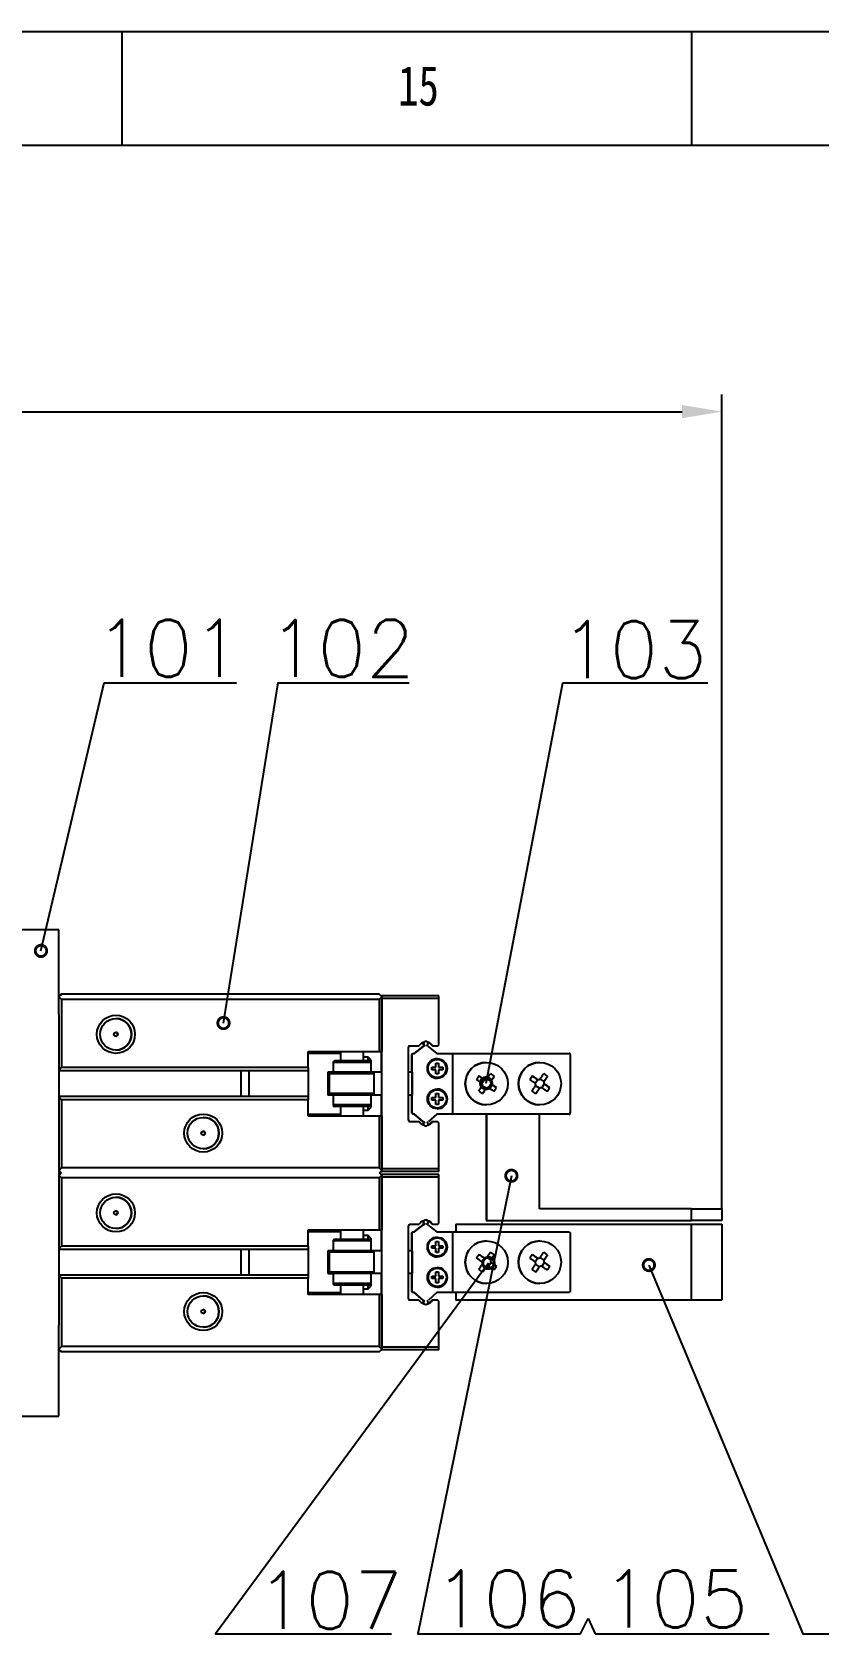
# Model space of a CAD drawing. Header units: millimetres. Extents: x 56 to 1245, y 45 to 886.
# Drawn here: x 750.5 to 819.5, y 745.3 to 885.8 of the extents above; entities that cross this region are included whole.
import ezdxf
from ezdxf.enums import TextEntityAlignment as Align

# ---------------------------------------------------------------- set-up
doc = ezdxf.new("R2010")
doc.units = ezdxf.units.MM
doc.layers.get('0').update_dxf_attribs({"color": 3})
doc.styles.add('SLDTEXTSTYLE1', font='hyswlongfangsong.ttf')
doc.styles.get("Standard").update_dxf_attribs({"font": 'txt', "bigfont": 'gbcbig.shx'})

# ---------------------------------------------------------------- blocks, each defined once
blk = doc.blocks.new('_DotSmall')
at = {"color": 0, "linetype": 'ByBlock', "const_width": 0.5}
blk.add_lwpolyline([(-0.0625, 0, 1), (0.0625, 0, 1)], format="xyb", close=True, dxfattribs=at)

msp = doc.modelspace()

# ---------------------------------------------------------------- linework, layer by layer
at = {"layer": 'Defpoints', "lineweight": -3}
for p, q in [((1245.36, 885.84), (56.36, 885.84)), ((758.36, 885.84), (758.36, 875.89)), ((808.36, 885.84), (808.36, 875.89)), ((1235.36, 875.89), (81.36, 875.89)), ((811.02, 782.55), (811.02, 854.02)), ((635.7, 852.52), (807.52, 852.52)), ((798.61, 745.26), (799.28, 746.6)), ((799.28, 746.6), (799.88, 745.26)), ((799.88, 745.26), (815.17, 745.26))]:
    msp.add_line(p, q, dxfattribs=at)
at = {"layer": 'Defpoints', "linetype": 'Continuous', "lineweight": -3}
for p, q in [((752.81, 807.05), (749.47, 807.05)), ((752.81, 807.04), (752.81, 807.05)), ((752.81, 806.94), (752.81, 807.04)), ((752.81, 806.76), (752.81, 806.94)), ((752.82, 806.48), (752.81, 806.76)), ((752.82, 806.11), (752.82, 806.48)), ((752.82, 805.65), (752.82, 806.11)), ((752.82, 805.11), (752.82, 805.65)), ((752.82, 804.48), (752.82, 805.11)), ((752.83, 803.76), (752.82, 804.48)), ((752.83, 802.97), (752.83, 803.76)), ((752.83, 802.11), (752.83, 802.97)), ((752.83, 801.17), (752.83, 802.11)), ((753.06, 801.41), (752.83, 801.19)), ((752.83, 801.2), (753.05, 801.41)), ((753.04, 801.41), (752.83, 801.21)), ((752.83, 801.22), (753.03, 801.41)), ((753.04, 801.41), (753.03, 801.41)), ((753.05, 801.41), (753.04, 801.41)), ((753.06, 801.41), (753.05, 801.41)), ((780.92, 801.41), (753.06, 801.41)), ((781.16, 801.18), (780.92, 801.41)), ((752.83, 801.17), (753.06, 800.94)), ((752.83, 800.16), (752.83, 801.17)), ((752.84, 799.09), (752.83, 800.16)), ((752.84, 801.21), (752.85, 801.21)), ((752.85, 801.21), (752.85, 801.21)), ((753.06, 800.94), (753.06, 794.96)), ((780.92, 800.94), (753.06, 800.94)), ((780.92, 800.94), (781.16, 801.18)), ((780.92, 800.94), (780.92, 796.38)), ((781.12, 801.25), (781.12, 801.22)), ((781.16, 801.25), (781.12, 801.25)), ((781.16, 801.01), (781.16, 801.25)), ((786.16, 801.25), (781.16, 801.25)), ((781.16, 801.18), (781.16, 796.38)), ((781.16, 786.08), (781.16, 801.01)), ((786.16, 801.01), (781.16, 801.01)), ((786.16, 801.01), (786.16, 801.25)), ((786.16, 796.98), (786.16, 801.01)), ((752.84, 797.97), (752.84, 799.09)), ((752.84, 796.79), (752.84, 797.97)), ((785.2, 797.19), (785.19, 797.19)), ((752.84, 795.56), (752.84, 796.79)), ((774.69, 796.38), (780.92, 796.38)), ((774.69, 794.96), (774.69, 796.38)), ((777.55, 796.21), (774.69, 796.21)), ((777.53, 796.38), (777.53, 796.21)), ((777.55, 796.38), (777.55, 795.55)), ((779.55, 795.55), (779.55, 796.38)), ((779.97, 795.88), (779.55, 795.88)), ((780.21, 795.65), (779.97, 795.88)), ((780.92, 796.38), (781.16, 796.38)), ((781.12, 796.38), (781.12, 794.55)), ((783.5, 790.35), (783.5, 796.75)), ((783.63, 796.88), (784.45, 796.88)), ((783.79, 796.12), (783.88, 796.21)), ((783.79, 794.55), (783.79, 796.12)), ((783.79, 796.12), (783.8, 796.12)), ((783.8, 796.12), (783.9, 796.21)), ((783.8, 794.55), (783.8, 796.12)), ((783.81, 796.12), (783.91, 796.21)), ((783.83, 796.12), (783.81, 796.12)), ((783.81, 794.55), (783.81, 796.12)), ((783.83, 796.12), (783.92, 796.21)), ((783.83, 790.98), (783.83, 796.12)), ((783.88, 796.21), (783.9, 796.21)), ((783.9, 796.21), (783.91, 796.21)), ((783.92, 796.21), (783.91, 796.21)), ((783.92, 796.21), (784.04, 796.21)), ((784, 796.21), (784.79, 796.81)), ((784.02, 796.21), (784.8, 796.81)), ((784.02, 796.21), (784.81, 796.81)), ((784.04, 796.21), (784.83, 796.81)), ((784.79, 796.81), (784.8, 796.81)), ((784.83, 796.81), (784.81, 796.81)), ((784.93, 796.88), (784.95, 796.88)), ((784.97, 796.88), (784.95, 796.88)), ((785.23, 796.81), (786, 796.21)), ((785.61, 796.88), (785.56, 796.88)), ((785.61, 796.88), (786.07, 796.88)), ((786, 796.21), (787.36, 796.21)), ((786.03, 795.75), (786.03, 795.75)), ((786.07, 796.88), (786.16, 796.98)), ((787.36, 796.21), (787.36, 790.88)), ((787.36, 796.21), (797.6, 796.21)), ((797.69, 796.21), (797.6, 796.21)), ((797.6, 796.21), (797.69, 796.12)), ((797.69, 796.13), (797.69, 796.21)), ((797.69, 796.12), (797.69, 790.98)), ((752.84, 794.28), (752.84, 795.56)), ((753.06, 794.96), (752.84, 794.74)), ((774.69, 794.68), (752.84, 794.68)), ((752.84, 792.97), (752.84, 794.28)), ((774.69, 794.96), (753.06, 794.96)), ((768.83, 792.41), (768.83, 794.68)), ((769.48, 794.68), (769.48, 792.41)), ((774.69, 794.96), (774.69, 794.68)), ((774.69, 794.68), (774.69, 792.41)), ((776.42, 794.55), (776.42, 792.55)), ((776.7, 794.55), (776.42, 794.55)), ((776.89, 794.55), (776.48, 794.55)), ((776.55, 794.41), (776.55, 792.68)), ((780.48, 794.41), (776.55, 794.41)), ((780.33, 794.55), (776.69, 794.55)), ((776.86, 794.55), (776.86, 794.55)), ((776.89, 795.41), (776.89, 794.55)), ((778.56, 795.41), (776.89, 795.41)), ((778.56, 795.55), (777.02, 795.55)), ((780.09, 795.55), (778.56, 795.55)), ((780.22, 795.41), (778.56, 795.41)), ((780.21, 795.65), (780.21, 795.6)), ((780.21, 795.6), (780.21, 795.46)), ((780.22, 794.55), (780.22, 795.41)), ((781.15, 794.55), (780.33, 794.55)), ((780.48, 794.41), (780.48, 792.68)), ((781.15, 794.55), (781.15, 792.55)), ((781.15, 794.55), (781.15, 794.55)), ((783.82, 794.55), (783.5, 794.55)), ((783.82, 792.55), (783.82, 794.55)), ((783.82, 794.55), (783.82, 794.55)), ((783.82, 794.55), (783.82, 792.55)), ((785.55, 794.99), (785.92, 794.99)), ((785.55, 794.77), (785.55, 794.99)), ((785.92, 794.77), (785.55, 794.77)), ((785.92, 795.36), (786.14, 795.36)), ((785.92, 794.99), (785.92, 795.36)), ((785.92, 794.4), (785.92, 794.77)), ((786.14, 794.4), (785.92, 794.4)), ((786.13, 795.36), (786.13, 794.99)), ((786.13, 794.99), (786.14, 794.99)), ((786.13, 794.77), (786.13, 794.4)), ((786.13, 794.77), (786.14, 794.77)), ((786.14, 795.36), (786.14, 794.99)), ((786.14, 794.99), (786.51, 794.99)), ((786.14, 794.77), (786.14, 794.4)), ((786.51, 794.77), (786.14, 794.77)), ((786.51, 794.99), (786.51, 794.77)), ((786.51, 794.99), (786.51, 794.77)), ((790.36, 795.41), (790.36, 795.41)), ((790.6, 794.26), (790.64, 794.32)), ((790.64, 794.32), (790.68, 794.37)), ((790.68, 794.37), (790.71, 794.42)), ((795.03, 795.41), (795.03, 795.41)), ((795.27, 794.26), (795.31, 794.32)), ((795.31, 794.32), (795.34, 794.37)), ((795.34, 794.37), (795.38, 794.42)), ((752.84, 791.63), (752.84, 792.97)), ((786.03, 794.01), (786.03, 794.01)), ((786.03, 793.01), (786.03, 793.01)), ((789.54, 793.86), (789.49, 793.9)), ((789.59, 793.83), (789.54, 793.86)), ((789.65, 793.79), (789.59, 793.83)), ((789.7, 793.75), (789.65, 793.79)), ((789.68, 792.9), (789.71, 792.95)), ((789.75, 793.72), (789.7, 793.75)), ((790.14, 793.94), (789.71, 794.23)), ((789.71, 794.23), (789.76, 794.19)), ((789.71, 792.95), (789.75, 793)), ((789.81, 793.68), (789.75, 793.72)), ((789.75, 793), (789.79, 793.06)), ((789.76, 794.19), (789.82, 794.16)), ((789.79, 793.06), (789.82, 793.11)), ((789.86, 793.64), (789.81, 793.68)), ((789.82, 794.16), (789.87, 794.12)), ((789.82, 793.11), (789.86, 793.17)), ((789.92, 793.61), (789.86, 793.64)), ((789.86, 793.17), (789.9, 793.22)), ((789.87, 794.12), (789.92, 794.09)), ((789.9, 793.22), (789.93, 793.27)), ((789.92, 794.09), (789.98, 794.05)), ((789.93, 793.27), (789.97, 793.33)), ((789.95, 793.58), (790.18, 793.92)), ((789.98, 794.05), (790.03, 794.01)), ((790.33, 793.14), (789.99, 793.37)), ((790.3, 793.1), (790.01, 792.67)), ((790.03, 794.01), (790.09, 793.98)), ((790.09, 793.98), (790.14, 793.94)), ((790.15, 792.89), (790.12, 792.83)), ((790.14, 793.94), (790.14, 793.94)), ((790.19, 792.94), (790.15, 792.89)), ((790.23, 793), (790.19, 792.94)), ((790.27, 793.05), (790.23, 793)), ((790.25, 793.9), (790.25, 793.9)), ((790.3, 793.1), (790.27, 793.05)), ((790.3, 793.1), (790.3, 793.1)), ((790.39, 793.96), (790.73, 793.73)), ((790.42, 793.99), (790.46, 794.05)), ((790.46, 794.05), (790.49, 794.1)), ((790.47, 793.19), (790.47, 793.19)), ((790.49, 794.1), (790.53, 794.15)), ((790.53, 794.15), (790.57, 794.21)), ((790.77, 793.52), (790.54, 793.18)), ((790.57, 794.21), (790.6, 794.26)), ((790.63, 793.12), (790.58, 793.16)), ((790.69, 793.08), (790.63, 793.12)), ((790.74, 793.05), (790.69, 793.08)), ((790.8, 793.01), (790.74, 793.05)), ((790.75, 793.77), (791.04, 794.2)), ((790.79, 793.82), (790.75, 793.77)), ((790.75, 793.77), (790.75, 793.77)), ((790.83, 793.88), (790.79, 793.82)), ((790.8, 793.49), (790.8, 793.49)), ((790.8, 793.49), (791.24, 793.2)), ((790.8, 793.49), (790.86, 793.45)), ((790.85, 792.97), (790.8, 793.01)), ((790.86, 793.93), (790.83, 793.88)), ((790.9, 792.94), (790.85, 792.97)), ((790.9, 793.98), (790.86, 793.93)), ((790.86, 793.45), (790.91, 793.42)), ((790.94, 794.04), (790.9, 793.98)), ((790.96, 792.9), (790.9, 792.94)), ((790.91, 793.42), (790.97, 793.38)), ((790.97, 794.09), (790.94, 794.04)), ((791.01, 792.87), (790.96, 792.9)), ((791.01, 794.15), (790.97, 794.09)), ((790.97, 793.38), (791.02, 793.34)), ((791.04, 794.2), (791.01, 794.15)), ((791.02, 793.34), (791.08, 793.31)), ((791.08, 793.31), (791.13, 793.27)), ((791.13, 793.27), (791.18, 793.23)), ((791.18, 793.23), (791.24, 793.2)), ((794.21, 793.86), (794.15, 793.9)), ((794.26, 793.83), (794.21, 793.86)), ((794.31, 793.79), (794.26, 793.83)), ((794.37, 793.75), (794.31, 793.79)), ((794.34, 792.9), (794.38, 792.95)), ((794.42, 793.72), (794.37, 793.75)), ((794.81, 793.94), (794.38, 794.23)), ((794.38, 794.23), (794.43, 794.19)), ((794.38, 792.95), (794.42, 793)), ((794.48, 793.68), (794.42, 793.72)), ((794.42, 793), (794.45, 793.06)), ((794.43, 794.19), (794.48, 794.16)), ((794.45, 793.06), (794.49, 793.11)), ((794.48, 794.16), (794.54, 794.12)), ((794.53, 793.64), (794.48, 793.68)), ((794.49, 793.11), (794.53, 793.17)), ((794.58, 793.61), (794.53, 793.64)), ((794.53, 793.17), (794.56, 793.22)), ((794.54, 794.12), (794.59, 794.09)), ((794.56, 793.22), (794.6, 793.27)), ((794.59, 794.09), (794.65, 794.05)), ((794.6, 793.27), (794.64, 793.33)), ((794.62, 793.58), (794.85, 793.92)), ((794.65, 794.05), (794.7, 794.01)), ((795, 793.14), (794.66, 793.37)), ((794.97, 793.1), (794.68, 792.67)), ((794.7, 794.01), (794.75, 793.98)), ((794.75, 793.98), (794.81, 793.94)), ((794.82, 792.89), (794.78, 792.83)), ((794.81, 793.94), (794.81, 793.94)), ((794.86, 792.94), (794.82, 792.89)), ((794.89, 793), (794.86, 792.94)), ((794.93, 793.05), (794.89, 793)), ((794.92, 793.9), (794.92, 793.9)), ((794.97, 793.1), (794.93, 793.05)), ((794.97, 793.1), (794.97, 793.1)), ((795.05, 793.96), (795.39, 793.73)), ((795.09, 793.99), (795.12, 794.05)), ((795.12, 794.05), (795.16, 794.1)), ((795.13, 793.19), (795.13, 793.19)), ((795.16, 794.1), (795.2, 794.15)), ((795.2, 794.15), (795.23, 794.21)), ((795.43, 793.52), (795.2, 793.18)), ((795.23, 794.21), (795.27, 794.26)), ((795.3, 793.12), (795.25, 793.16)), ((795.36, 793.08), (795.3, 793.12)), ((795.41, 793.05), (795.36, 793.08)), ((795.46, 793.01), (795.41, 793.05)), ((795.42, 793.77), (795.71, 794.2)), ((795.45, 793.82), (795.42, 793.77)), ((795.42, 793.77), (795.42, 793.77)), ((795.49, 793.88), (795.45, 793.82)), ((795.52, 792.97), (795.46, 793.01)), ((795.47, 793.49), (795.47, 793.49)), ((795.47, 793.49), (795.9, 793.2)), ((795.47, 793.49), (795.53, 793.45)), ((795.53, 793.93), (795.49, 793.88)), ((795.57, 792.94), (795.52, 792.97)), ((795.57, 793.98), (795.53, 793.93)), ((795.53, 793.45), (795.58, 793.42)), ((795.6, 794.04), (795.57, 793.98)), ((795.62, 792.9), (795.57, 792.94)), ((795.58, 793.42), (795.63, 793.38)), ((795.64, 794.09), (795.6, 794.04)), ((795.68, 792.87), (795.62, 792.9)), ((795.63, 793.38), (795.69, 793.34)), ((795.67, 794.15), (795.64, 794.09)), ((795.71, 794.2), (795.67, 794.15)), ((795.69, 793.34), (795.74, 793.31)), ((795.74, 793.31), (795.8, 793.27)), ((795.8, 793.27), (795.85, 793.23)), ((795.85, 793.23), (795.9, 793.2)), ((774.69, 792.41), (752.84, 792.41)), ((752.84, 792.35), (753.06, 792.13)), ((752.84, 790.27), (752.84, 791.63)), ((753.06, 792.13), (753.06, 786.15)), ((774.69, 792.13), (753.06, 792.13)), ((774.69, 792.41), (774.69, 792.13)), ((774.69, 790.71), (774.69, 792.13)), ((776.7, 792.55), (776.42, 792.55)), ((776.89, 792.54), (776.48, 792.54)), ((780.48, 792.68), (776.55, 792.68)), ((780.33, 792.55), (776.69, 792.55)), ((776.86, 792.55), (776.86, 792.54)), ((776.89, 792.55), (776.89, 791.68)), ((778.56, 791.68), (776.89, 791.68)), ((778.56, 791.55), (777.02, 791.55)), ((777.55, 791.55), (777.55, 790.71)), ((780.22, 791.68), (778.56, 791.68)), ((780.09, 791.55), (778.56, 791.55)), ((779.55, 790.71), (779.55, 791.55)), ((780.21, 791.63), (780.21, 791.5)), ((780.21, 791.5), (780.21, 791.45)), ((780.22, 791.68), (780.22, 792.55)), ((781.15, 792.55), (780.33, 792.55)), ((781.12, 792.55), (781.12, 790.71)), ((781.15, 792.55), (781.15, 792.55)), ((783.82, 792.55), (783.5, 792.55)), ((783.79, 790.98), (783.79, 792.55)), ((783.8, 790.98), (783.8, 792.55)), ((783.81, 790.98), (783.81, 792.55)), ((783.82, 792.55), (783.82, 792.55)), ((785.55, 792.32), (785.92, 792.32)), ((785.55, 792.11), (785.55, 792.32)), ((785.92, 792.11), (785.55, 792.11)), ((785.92, 792.69), (786.14, 792.69)), ((785.92, 792.32), (785.92, 792.69)), ((785.92, 791.73), (785.92, 792.11)), ((786.14, 791.73), (785.92, 791.73)), ((786.13, 792.69), (786.13, 792.32)), ((786.13, 792.32), (786.14, 792.32)), ((786.13, 792.11), (786.13, 791.73)), ((786.13, 792.11), (786.14, 792.11)), ((786.14, 792.69), (786.14, 792.32)), ((786.14, 792.32), (786.51, 792.32)), ((786.14, 792.11), (786.14, 791.73)), ((786.51, 792.11), (786.14, 792.11)), ((786.51, 792.32), (786.51, 792.11)), ((786.51, 792.32), (786.51, 792.11)), ((790.05, 792.73), (790.01, 792.67)), ((790.08, 792.78), (790.05, 792.73)), ((790.12, 792.83), (790.08, 792.78)), ((790.36, 791.68), (790.36, 791.68)), ((794.71, 792.73), (794.68, 792.67)), ((794.75, 792.78), (794.71, 792.73)), ((794.78, 792.83), (794.75, 792.78)), ((795.03, 791.68), (795.03, 791.68)), ((752.84, 788.88), (752.84, 790.27)), ((774.69, 790.88), (777.55, 790.88)), ((780.92, 790.71), (774.69, 790.71)), ((777.53, 790.88), (777.53, 790.71)), ((779.55, 791.21), (779.97, 791.21)), ((779.97, 791.21), (780.21, 791.45)), ((780.92, 790.71), (780.92, 786.15)), ((781.16, 790.71), (780.92, 790.71)), ((781.16, 790.71), (781.16, 785.92)), ((784.45, 790.21), (783.63, 790.21)), ((783.79, 790.98), (783.8, 790.98)), ((783.88, 790.88), (783.79, 790.98)), ((783.9, 790.88), (783.8, 790.98)), ((783.83, 790.98), (783.81, 790.98)), ((783.91, 790.88), (783.81, 790.98)), ((783.92, 790.88), (783.83, 790.98)), ((783.88, 790.88), (783.9, 790.88)), ((783.91, 790.88), (783.9, 790.88)), ((783.92, 790.88), (783.91, 790.88)), ((784.04, 790.88), (783.92, 790.88)), ((784.77, 790.23), (784, 790.88)), ((784.79, 790.23), (784.02, 790.88)), ((784.8, 790.23), (784.02, 790.88)), ((784.81, 790.23), (784.04, 790.88)), ((784.77, 790.23), (784.79, 790.23)), ((784.81, 790.23), (784.8, 790.23)), ((784.88, 790.17), (784.9, 790.17)), ((784.92, 790.17), (784.91, 790.17)), ((786, 790.88), (785.25, 790.23)), ((785.61, 790.21), (785.56, 790.21)), ((786.07, 790.21), (785.61, 790.21)), ((787.36, 790.88), (786, 790.88)), ((786.03, 791.41), (786.03, 791.41)), ((786.16, 790.12), (786.07, 790.21)), ((786.16, 786.08), (786.16, 790.12)), ((797.6, 790.88), (787.36, 790.88)), ((790.33, 790.88), (790.33, 781.55)), ((790.34, 790.88), (790.34, 781.55)), ((790.35, 790.88), (790.35, 781.55)), ((790.35, 790.88), (790.35, 781.55)), ((795.02, 782.55), (795.02, 790.88)), ((797.69, 790.98), (797.6, 790.88)), ((797.6, 790.88), (797.69, 790.88)), ((797.69, 790.88), (797.69, 790.97)), ((752.84, 787.48), (752.84, 788.88)), ((785.2, 789.9), (785.2, 789.9)), ((752.84, 786.07), (752.84, 787.48)), ((753.06, 786.15), (752.84, 785.94)), ((752.84, 784.66), (752.84, 786.07)), ((752.84, 785.9), (753.03, 785.71)), ((753.02, 785.71), (752.84, 785.89)), ((752.85, 785.88), (752.84, 785.88)), ((752.84, 785.87), (753, 785.71)), ((752.99, 785.71), (752.84, 785.87)), ((752.85, 785.88), (752.85, 785.88)), ((780.92, 786.15), (753.06, 786.15)), ((781.16, 785.92), (780.92, 786.15)), ((780.96, 785.71), (781.16, 785.92)), ((781.12, 785.88), (781.12, 785.85)), ((781.12, 785.85), (781.16, 785.85)), ((786.16, 786.08), (781.16, 786.08)), ((781.16, 785.85), (781.16, 786.08)), ((786.16, 785.85), (781.16, 785.85)), ((786.16, 785.85), (786.16, 786.08)), ((753.03, 785.71), (752.84, 785.53)), ((752.84, 785.54), (753.02, 785.71)), ((753, 785.71), (752.84, 785.56)), ((752.84, 785.56), (752.99, 785.71)), ((752.84, 785.55), (752.85, 785.55)), ((752.84, 785.49), (753.06, 785.28)), ((752.84, 783.25), (752.84, 784.66)), ((752.85, 785.55), (752.85, 785.55)), ((753.06, 785.28), (753.06, 779.3)), ((780.92, 785.28), (753.06, 785.28)), ((780.92, 785.28), (781.16, 785.51)), ((780.92, 785.28), (780.92, 780.71)), ((781.16, 785.51), (780.96, 785.71)), ((781.12, 785.58), (781.12, 785.55)), ((781.16, 785.58), (781.12, 785.58)), ((781.16, 785.35), (781.16, 785.58)), ((786.16, 785.58), (781.16, 785.58)), ((781.16, 785.51), (781.16, 780.71)), ((781.16, 770.42), (781.16, 785.35)), ((786.16, 785.35), (781.16, 785.35)), ((786.16, 785.35), (786.16, 785.58)), ((786.16, 781.31), (786.16, 785.35)), ((752.84, 781.86), (752.84, 783.25)), ((752.84, 780.48), (752.84, 781.86)), ((808.35, 782.55), (795.02, 782.55)), ((808.35, 781.55), (808.35, 782.55)), ((808.35, 782.55), (811.02, 782.55)), ((811.02, 782.55), (811.02, 781.55)), ((752.84, 779.12), (752.84, 780.48)), ((774.69, 780.71), (780.92, 780.71)), ((774.69, 779.3), (774.69, 780.71)), ((777.55, 780.55), (774.69, 780.55)), ((777.53, 780.71), (777.53, 780.55)), ((777.55, 780.71), (777.55, 779.88)), ((779.55, 779.88), (779.55, 780.71)), ((779.97, 780.21), (779.55, 780.21)), ((780.21, 779.98), (779.97, 780.21)), ((780.92, 780.71), (781.16, 780.71)), ((781.12, 780.71), (781.12, 778.88)), ((783.5, 774.68), (783.5, 781.08)), ((783.63, 781.21), (784.45, 781.21)), ((783.79, 780.45), (783.88, 780.55)), ((783.79, 778.88), (783.79, 780.45)), ((783.79, 780.45), (783.8, 780.45)), ((783.8, 780.45), (783.9, 780.55)), ((783.8, 778.88), (783.8, 780.45)), ((783.81, 780.45), (783.91, 780.55)), ((783.83, 780.45), (783.81, 780.45)), ((783.81, 778.88), (783.81, 780.45)), ((783.83, 780.45), (783.92, 780.55)), ((783.83, 775.31), (783.83, 780.45)), ((783.88, 780.55), (783.9, 780.55)), ((783.9, 780.55), (783.91, 780.55)), ((783.92, 780.55), (783.91, 780.55)), ((783.92, 780.55), (784.04, 780.55)), ((784, 780.55), (784.79, 781.15)), ((784.02, 780.55), (784.8, 781.15)), ((784.02, 780.55), (784.81, 781.15)), ((784.04, 780.55), (784.83, 781.15)), ((784.79, 781.15), (784.8, 781.15)), ((784.83, 781.15), (784.81, 781.15)), ((784.93, 781.21), (784.95, 781.21)), ((784.97, 781.21), (784.95, 781.21)), ((785.2, 781.53), (785.19, 781.53)), ((785.23, 781.14), (786, 780.55)), ((785.61, 781.21), (785.56, 781.21)), ((785.61, 781.21), (786.07, 781.21)), ((786, 780.55), (787.36, 780.55)), ((786.07, 781.21), (786.16, 781.31)), ((787.36, 780.55), (787.36, 775.21)), ((787.36, 780.55), (797.6, 780.55)), ((787.67, 781.21), (787.66, 781.21)), ((787.66, 781.21), (787.66, 780.55)), ((787.67, 781.21), (787.67, 781.21)), ((787.67, 781.21), (787.67, 780.55)), ((787.67, 781.21), (787.67, 780.55)), ((787.67, 781.21), (787.68, 781.21)), ((787.68, 780.55), (787.68, 781.21)), ((787.68, 781.21), (787.68, 781.21)), ((787.68, 780.55), (787.68, 781.21)), ((787.68, 781.21), (787.69, 781.21)), ((787.69, 780.55), (787.69, 781.21)), ((787.69, 781.21), (808.35, 781.21)), ((790.33, 781.55), (790.34, 781.55)), ((790.34, 781.55), (790.35, 781.55)), ((790.35, 781.55), (808.35, 781.55)), ((790.35, 781.55), (790.35, 781.55)), ((797.6, 780.55), (797.69, 780.45)), ((797.69, 780.45), (797.69, 775.31)), ((811.02, 781.55), (808.35, 781.55)), ((808.35, 774.55), (808.35, 781.21)), ((808.35, 781.21), (811.02, 781.21)), ((811.02, 781.21), (811.02, 774.55)), ((753.06, 779.3), (752.84, 779.08)), ((752.84, 777.8), (752.84, 779.12)), ((774.69, 779.01), (752.84, 779.01)), ((774.69, 779.3), (753.06, 779.3)), ((768.83, 776.75), (768.83, 779.01)), ((769.48, 779.01), (769.48, 776.75)), ((774.69, 779.3), (774.69, 779.01)), ((774.69, 779.01), (774.69, 776.75)), ((776.42, 778.88), (776.42, 776.88)), ((776.7, 778.88), (776.42, 778.88)), ((776.89, 778.89), (776.48, 778.89)), ((780.33, 778.88), (776.69, 778.88)), ((776.86, 778.89), (776.86, 778.88)), ((776.89, 779.75), (776.89, 778.88)), ((778.56, 779.75), (776.89, 779.75)), ((778.56, 779.88), (777.02, 779.88)), ((780.09, 779.88), (778.56, 779.88)), ((780.22, 779.75), (778.56, 779.75)), ((780.21, 779.98), (780.21, 779.93)), ((780.21, 779.93), (780.21, 779.8)), ((780.22, 778.88), (780.22, 779.75)), ((781.15, 778.88), (780.33, 778.88)), ((781.15, 778.88), (781.15, 776.88)), ((781.15, 778.88), (781.15, 778.88)), ((783.82, 778.88), (783.5, 778.88)), ((783.82, 776.88), (783.82, 778.88)), ((783.82, 778.88), (783.82, 778.88)), ((783.82, 778.88), (783.82, 776.88)), ((785.55, 779.32), (785.92, 779.32)), ((785.55, 779.11), (785.55, 779.32)), ((785.92, 779.11), (785.55, 779.11)), ((785.92, 779.69), (786.14, 779.69)), ((785.92, 779.32), (785.92, 779.69)), ((785.92, 778.73), (785.92, 779.11)), ((786.03, 780.08), (786.03, 780.08)), ((786.13, 779.69), (786.13, 779.32)), ((786.13, 779.32), (786.14, 779.32)), ((786.13, 779.11), (786.13, 778.73)), ((786.13, 779.11), (786.14, 779.11)), ((786.14, 779.69), (786.14, 779.32)), ((786.14, 779.32), (786.51, 779.32)), ((786.14, 779.11), (786.14, 778.73)), ((786.51, 779.11), (786.14, 779.11)), ((786.51, 779.32), (786.51, 779.11)), ((786.51, 779.32), (786.51, 779.11)), ((790.36, 779.75), (790.36, 779.75)), ((795.03, 779.75), (795.03, 779.75)), ((752.84, 776.5), (752.84, 777.8)), ((776.55, 778.75), (776.55, 777.01)), ((780.48, 778.75), (776.55, 778.75)), ((780.48, 778.75), (780.48, 777.01)), ((786.14, 778.73), (785.92, 778.73)), ((786.03, 778.35), (786.03, 778.35)), ((789.54, 778.2), (789.49, 778.23)), ((789.59, 778.16), (789.54, 778.2)), ((789.65, 778.12), (789.59, 778.16)), ((789.7, 778.09), (789.65, 778.12)), ((789.75, 778.05), (789.7, 778.09)), ((790.14, 778.27), (789.71, 778.56)), ((789.71, 778.56), (789.76, 778.53)), ((789.81, 778.01), (789.75, 778.05)), ((789.76, 778.53), (789.82, 778.49)), ((789.79, 777.39), (789.82, 777.44)), ((789.86, 777.98), (789.81, 778.01)), ((789.82, 778.49), (789.87, 778.46)), ((789.82, 777.44), (789.86, 777.5)), ((789.92, 777.94), (789.86, 777.98)), ((789.86, 777.5), (789.9, 777.55)), ((789.87, 778.46), (789.92, 778.42)), ((789.9, 777.55), (789.93, 777.61)), ((789.92, 778.42), (789.98, 778.38)), ((789.93, 777.61), (789.97, 777.66)), ((789.95, 777.91), (790.18, 778.25)), ((789.98, 778.38), (790.03, 778.35)), ((790.33, 777.47), (789.99, 777.7)), ((790.3, 777.44), (790.01, 777.01)), ((790.03, 778.35), (790.09, 778.31)), ((790.09, 778.31), (790.14, 778.27)), ((790.14, 778.27), (790.14, 778.27)), ((790.25, 778.24), (790.25, 778.24)), ((790.3, 777.44), (790.27, 777.38)), ((790.3, 777.44), (790.3, 777.44)), ((790.39, 778.29), (790.73, 778.06)), ((790.42, 778.32), (790.46, 778.38)), ((790.46, 778.38), (790.49, 778.43)), ((790.47, 777.53), (790.47, 777.53)), ((790.49, 778.43), (790.53, 778.49)), ((790.53, 778.49), (790.57, 778.54)), ((790.77, 777.85), (790.54, 777.51)), ((790.57, 778.54), (790.6, 778.6)), ((790.64, 777.45), (790.58, 777.49)), ((790.6, 778.6), (790.64, 778.65)), ((790.64, 778.65), (790.68, 778.7)), ((790.69, 777.42), (790.64, 777.45)), ((790.68, 778.7), (790.71, 778.76)), ((790.74, 777.38), (790.69, 777.42)), ((790.75, 778.1), (791.04, 778.53)), ((790.79, 778.16), (790.75, 778.1)), ((790.75, 778.1), (790.75, 778.1)), ((790.82, 778.21), (790.79, 778.16)), ((790.8, 777.82), (790.8, 777.82)), ((790.8, 777.82), (791.24, 777.53)), ((790.8, 777.82), (790.86, 777.79)), ((790.86, 778.26), (790.82, 778.21)), ((790.9, 778.32), (790.86, 778.26)), ((790.86, 777.79), (790.91, 777.75)), ((790.93, 778.37), (790.9, 778.32)), ((790.91, 777.75), (790.97, 777.71)), ((790.97, 778.43), (790.93, 778.37)), ((791.01, 778.48), (790.97, 778.43)), ((790.97, 777.71), (791.02, 777.68)), ((791.04, 778.53), (791.01, 778.48)), ((791.02, 777.68), (791.08, 777.64)), ((791.08, 777.64), (791.13, 777.6)), ((791.13, 777.6), (791.18, 777.57)), ((791.18, 777.57), (791.24, 777.53)), ((794.21, 778.2), (794.15, 778.23)), ((794.26, 778.16), (794.21, 778.2)), ((794.31, 778.12), (794.26, 778.16)), ((794.37, 778.09), (794.31, 778.12)), ((794.42, 778.05), (794.37, 778.09)), ((794.81, 778.27), (794.38, 778.56)), ((794.38, 778.56), (794.43, 778.53)), ((794.48, 778.01), (794.42, 778.05)), ((794.43, 778.53), (794.48, 778.49)), ((794.45, 777.39), (794.49, 777.44)), ((794.48, 778.49), (794.54, 778.46)), ((794.53, 777.98), (794.48, 778.01)), ((794.49, 777.44), (794.53, 777.5)), ((794.58, 777.94), (794.53, 777.98)), ((794.53, 777.5), (794.56, 777.55)), ((794.54, 778.46), (794.59, 778.42)), ((794.56, 777.55), (794.6, 777.61)), ((794.59, 778.42), (794.64, 778.38)), ((794.6, 777.61), (794.64, 777.66)), ((794.62, 777.91), (794.85, 778.25)), ((794.64, 778.38), (794.7, 778.35)), ((795, 777.47), (794.66, 777.7)), ((794.97, 777.44), (794.68, 777.01)), ((794.7, 778.35), (794.75, 778.31)), ((794.75, 778.31), (794.81, 778.27)), ((794.81, 778.27), (794.81, 778.27)), ((794.92, 778.24), (794.92, 778.24)), ((794.97, 777.44), (794.93, 777.38)), ((794.97, 777.44), (794.97, 777.44)), ((795.05, 778.29), (795.39, 778.06)), ((795.09, 778.32), (795.12, 778.38)), ((795.12, 778.38), (795.16, 778.43)), ((795.14, 777.53), (795.13, 777.53)), ((795.16, 778.43), (795.2, 778.49)), ((795.2, 778.49), (795.23, 778.54)), ((795.43, 777.85), (795.2, 777.51)), ((795.23, 778.54), (795.27, 778.6)), ((795.3, 777.45), (795.25, 777.49)), ((795.27, 778.6), (795.31, 778.65)), ((795.36, 777.42), (795.3, 777.45)), ((795.31, 778.65), (795.34, 778.7)), ((795.34, 778.7), (795.38, 778.76)), ((795.41, 777.38), (795.36, 777.42)), ((795.42, 778.1), (795.71, 778.53)), ((795.45, 778.16), (795.42, 778.1)), ((795.42, 778.1), (795.42, 778.1)), ((795.49, 778.21), (795.45, 778.16)), ((795.47, 777.82), (795.47, 777.82)), ((795.47, 777.82), (795.9, 777.53)), ((795.47, 777.82), (795.53, 777.79)), ((795.53, 778.26), (795.49, 778.21)), ((795.56, 778.32), (795.53, 778.26)), ((795.53, 777.79), (795.58, 777.75)), ((795.6, 778.37), (795.56, 778.32)), ((795.58, 777.75), (795.63, 777.71)), ((795.64, 778.43), (795.6, 778.37)), ((795.63, 777.71), (795.69, 777.68)), ((795.67, 778.48), (795.64, 778.43)), ((795.71, 778.53), (795.67, 778.48)), ((795.69, 777.68), (795.74, 777.64)), ((795.74, 777.64), (795.8, 777.6)), ((795.8, 777.6), (795.85, 777.57)), ((795.85, 777.57), (795.9, 777.53)), ((774.69, 776.75), (752.84, 776.75)), ((752.84, 776.69), (753.06, 776.47)), ((752.84, 775.25), (752.84, 776.5)), ((753.06, 776.47), (753.06, 770.49)), ((774.69, 776.47), (753.06, 776.47)), ((774.69, 776.75), (774.69, 776.47)), ((774.69, 775.05), (774.69, 776.47)), ((776.7, 776.88), (776.42, 776.88)), ((776.89, 776.87), (776.48, 776.87)), ((780.48, 777.01), (776.55, 777.01)), ((780.33, 776.88), (776.69, 776.88)), ((776.86, 776.88), (776.86, 776.87)), ((776.89, 776.88), (776.89, 776.01)), ((778.56, 776.01), (776.89, 776.01)), ((780.22, 776.01), (778.56, 776.01)), ((780.22, 776.01), (780.22, 776.88)), ((781.15, 776.88), (780.33, 776.88)), ((781.12, 776.88), (781.12, 775.05)), ((781.15, 776.88), (781.15, 776.88)), ((783.82, 776.88), (783.5, 776.88)), ((783.79, 775.31), (783.79, 776.88)), ((783.8, 775.31), (783.8, 776.88)), ((783.81, 775.31), (783.81, 776.88)), ((783.82, 776.88), (783.82, 776.88)), ((785.55, 776.65), (785.92, 776.65)), ((785.55, 776.44), (785.55, 776.65)), ((785.92, 776.44), (785.55, 776.44)), ((785.92, 777.03), (786.14, 777.03)), ((785.92, 776.65), (785.92, 777.03)), ((785.92, 776.07), (785.92, 776.44)), ((786.14, 776.07), (785.92, 776.07)), ((786.03, 777.35), (786.03, 777.35)), ((786.13, 777.03), (786.13, 776.65)), ((786.13, 776.65), (786.14, 776.65)), ((786.13, 776.44), (786.13, 776.07)), ((786.13, 776.44), (786.14, 776.44)), ((786.14, 777.03), (786.14, 776.65)), ((786.14, 776.65), (786.51, 776.65)), ((786.14, 776.44), (786.14, 776.07)), ((786.51, 776.44), (786.14, 776.44)), ((786.51, 776.65), (786.51, 776.44)), ((786.51, 776.65), (786.51, 776.44)), ((789.68, 777.23), (789.72, 777.28)), ((789.72, 777.28), (789.75, 777.34)), ((789.75, 777.34), (789.79, 777.39)), ((790.05, 777.06), (790.01, 777.01)), ((790.08, 777.11), (790.05, 777.06)), ((790.12, 777.17), (790.08, 777.11)), ((790.16, 777.22), (790.12, 777.17)), ((790.19, 777.27), (790.16, 777.22)), ((790.23, 777.33), (790.19, 777.27)), ((790.27, 777.38), (790.23, 777.33)), ((790.36, 776.01), (790.36, 776.01)), ((790.8, 777.34), (790.74, 777.38)), ((790.85, 777.31), (790.8, 777.34)), ((790.91, 777.27), (790.85, 777.31)), ((790.96, 777.24), (790.91, 777.27)), ((791.01, 777.2), (790.96, 777.24)), ((794.35, 777.23), (794.38, 777.28)), ((794.38, 777.28), (794.42, 777.34)), ((794.42, 777.34), (794.45, 777.39)), ((794.71, 777.06), (794.68, 777.01)), ((794.75, 777.11), (794.71, 777.06)), ((794.79, 777.17), (794.75, 777.11)), ((794.82, 777.22), (794.79, 777.17)), ((794.86, 777.27), (794.82, 777.22)), ((794.9, 777.33), (794.86, 777.27)), ((794.93, 777.38), (794.9, 777.33)), ((795.03, 776.01), (795.03, 776.01)), ((795.46, 777.34), (795.41, 777.38)), ((795.52, 777.31), (795.46, 777.34)), ((795.57, 777.27), (795.52, 777.31)), ((795.63, 777.24), (795.57, 777.27)), ((795.68, 777.2), (795.63, 777.24)), ((752.84, 774.05), (752.84, 775.25)), ((774.69, 775.21), (777.55, 775.21)), ((780.92, 775.05), (774.69, 775.05)), ((778.56, 775.88), (777.02, 775.88)), ((777.53, 775.21), (777.53, 775.05)), ((777.55, 775.88), (777.55, 775.05)), ((780.09, 775.88), (778.56, 775.88)), ((779.55, 775.05), (779.55, 775.88)), ((779.55, 775.55), (779.97, 775.55)), ((779.97, 775.55), (780.21, 775.78)), ((780.21, 775.97), (780.21, 775.83)), ((780.21, 775.83), (780.21, 775.78)), ((780.92, 775.05), (780.92, 770.49)), ((781.16, 775.05), (780.92, 775.05)), ((781.16, 775.05), (781.16, 770.25)), ((783.79, 775.31), (783.8, 775.31)), ((783.88, 775.21), (783.79, 775.31)), ((783.9, 775.21), (783.8, 775.31)), ((783.83, 775.31), (783.81, 775.31)), ((783.91, 775.21), (783.81, 775.31)), ((783.92, 775.21), (783.83, 775.31)), ((783.88, 775.21), (783.9, 775.21)), ((783.91, 775.21), (783.9, 775.21)), ((783.92, 775.21), (783.91, 775.21)), ((784.04, 775.21), (783.92, 775.21)), ((784.77, 774.56), (784, 775.21)), ((784.79, 774.56), (784.02, 775.21)), ((784.8, 774.56), (784.02, 775.21)), ((784.81, 774.56), (784.04, 775.21)), ((786, 775.21), (785.25, 774.56)), ((787.36, 775.21), (786, 775.21)), ((786.03, 775.75), (786.03, 775.75)), ((797.6, 775.21), (787.36, 775.21)), ((787.66, 775.21), (787.66, 774.55)), ((787.67, 775.21), (787.67, 774.55)), ((787.67, 775.21), (787.67, 774.55)), ((787.68, 774.55), (787.68, 775.21)), ((787.68, 774.55), (787.68, 775.21)), ((787.69, 774.55), (787.69, 775.21)), ((797.69, 775.31), (797.6, 775.21)), ((752.84, 772.89), (752.84, 774.05)), ((784.45, 774.55), (783.63, 774.55)), ((784.77, 774.56), (784.79, 774.56)), ((784.81, 774.56), (784.8, 774.56)), ((784.88, 774.5), (784.9, 774.5)), ((784.92, 774.5), (784.91, 774.5)), ((785.2, 774.24), (785.2, 774.24)), ((785.61, 774.55), (785.56, 774.55)), ((786.07, 774.55), (785.61, 774.55)), ((786.16, 774.45), (786.07, 774.55)), ((786.16, 770.42), (786.16, 774.45)), ((787.67, 774.55), (787.66, 774.55)), ((787.67, 774.55), (787.67, 774.55)), ((787.67, 774.55), (787.68, 774.55)), ((787.68, 774.55), (787.68, 774.55)), ((787.68, 774.55), (787.69, 774.55)), ((808.35, 774.55), (787.69, 774.55)), ((811.02, 774.55), (808.35, 774.55)), ((752.83, 771.79), (752.84, 772.89)), ((752.83, 770.76), (752.83, 771.79)), ((752.83, 769.78), (752.83, 770.76)), ((753.06, 770.49), (752.83, 770.26)), ((780.92, 770.49), (753.06, 770.49)), ((781.16, 770.25), (780.92, 770.49)), ((786.16, 770.42), (781.16, 770.42)), ((781.16, 770.18), (781.16, 770.42)), ((786.16, 770.18), (786.16, 770.42)), ((752.83, 770.24), (753.06, 770.01)), ((753.05, 770.01), (752.83, 770.23)), ((752.83, 770.22), (753.04, 770.01)), ((753.03, 770.01), (752.83, 770.21)), ((752.83, 768.88), (752.83, 769.78)), ((752.85, 770.21), (752.84, 770.21)), ((752.85, 770.21), (752.85, 770.21)), ((753.04, 770.01), (753.03, 770.01)), ((753.05, 770.01), (753.04, 770.01)), ((753.06, 770.01), (753.05, 770.01)), ((780.92, 770.01), (753.06, 770.01)), ((780.92, 770.01), (781.16, 770.25)), ((781.12, 770.21), (781.12, 770.18)), ((781.12, 770.18), (781.16, 770.18)), ((786.16, 770.18), (781.16, 770.18)), ((752.83, 768.05), (752.83, 768.88)), ((752.83, 767.3), (752.83, 768.05)), ((752.82, 766.63), (752.83, 767.3)), ((752.82, 766.04), (752.82, 766.63)), ((752.81, 764.57), (752.82, 764.8)), ((752.82, 765.54), (752.82, 766.04)), ((752.82, 765.12), (752.82, 765.54)), ((752.82, 764.8), (752.82, 765.12)), ((749.47, 764.38), (752.81, 764.38)), ((752.81, 764.43), (752.81, 764.57)), ((752.81, 764.38), (752.81, 764.43))]:
    msp.add_line(p, q, dxfattribs=at)
at = {"layer": 'Defpoints', "lineweight": -3}
for points in [[(751.25, 805.2), (756.8, 828.71), (768.42, 828.71)], [(767.27, 798.87), (772.06, 828.71), (783.58, 828.71)], [(790.32, 793.59), (797.06, 828.71), (809.77, 828.71)], [(792.54, 785.47), (784.33, 745.26), (798.61, 745.26)], [(790.53, 777.81), (766.57, 745.26), (782.03, 745.26)], [(804.61, 777.63), (818.13, 745.26), (832.53, 745.26)]]:
    msp.add_lwpolyline(points, dxfattribs=at)
at = {"layer": 'Defpoints', "linetype": 'Continuous', "lineweight": -3}
for centre, radius in [((757.83, 797.88), 1.67), ((757.82, 797.88), 1.38), ((757.82, 797.88), 0.167), ((786.03, 794.88), 0.867), ((786.03, 794.88), 0.8), ((790.36, 793.55), 1.87), ((795.03, 793.55), 1.87), ((786.03, 792.21), 0.867), ((786.03, 792.21), 0.8), ((765.49, 789.21), 1.67), ((765.49, 789.21), 1.38), ((765.49, 789.21), 0.167), ((757.83, 782.21), 1.67), ((757.82, 782.21), 1.38), ((757.82, 782.21), 0.167), ((786.03, 779.21), 0.867), ((786.03, 779.21), 0.8), ((790.36, 777.88), 1.87), ((795.03, 777.88), 1.87), ((786.03, 776.55), 0.867), ((786.03, 776.55), 0.8), ((765.49, 773.55), 1.67), ((765.49, 773.55), 1.38), ((765.49, 773.55), 0.167)]:
    msp.add_circle(centre, radius, dxfattribs=at)
for centre, radius, start, end in [((757.82, 797.88), 1.38, 270.0001, 89.9999), ((757.82, 797.88), 0.167, 270.0001, 89.9999), ((785.03, 796.55), 0.667, 104.9028, 150), ((784.99, 797.07), 0.2, 145.189, 253.3593), ((785, 797.07), 0.2, 142.8349, 253.3593), ((785.01, 797.07), 0.2, 142.023, 253.3593), ((785.03, 797.07), 0.2, 129.4462, 253.3593), ((785.03, 796.99), 0.267, 49.9879, 130.0121), ((785.03, 797.07), 0.2, 286.6407, 50.5538), ((784.99, 796.55), 0.667, 30, 72.1242), ((785.03, 796.55), 0.667, 30, 75.0972), ((754.23, 795.56), 25.74, 359.9727, 0.7147), ((783.63, 796.75), 0.133, 90, 180), ((784.99, 796.55), 0.333, 99.8937, 127.3339), ((785, 796.55), 0.333, 99.8937, 127.3339), ((785.01, 796.55), 0.333, 99.8937, 127.3339), ((785.03, 796.55), 0.333, 99.8937, 127.3339), ((785.03, 796.55), 0.333, 52.1908, 80.1063), ((786.03, 794.88), 0.867, 90.0001, 269.9999), ((786.03, 794.88), 0.8, 270.0001, 89.9999), ((776.69, 794.41), 0.133, 90, 180), ((777.02, 795.41), 0.133, 90, 180), ((780.09, 795.41), 0.133, 0, 90), ((790.36, 793.55), 1.87, 90.0001, 269.9999), ((787.26, 788.97), 6.46, 54.0723, 57.6229), ((795.03, 793.55), 1.87, 90.0001, 269.9999), ((791.92, 788.97), 6.46, 54.0723, 57.6229), ((786.03, 792.21), 0.8, 90.0001, 269.9999), ((786.03, 792.21), 0.867, 270.0001, 89.9999), ((794.96, 790.43), 6.48, 144.0794, 147.6159), ((793.48, 798.14), 6.48, 234.078, 237.6172), ((790.25, 794.1), 0.2, 249.3309, 270), ((790.47, 792.99), 0.2, 90, 132.3644), ((790.91, 793.65), 0.2, 159.3309, 222.3643), ((785.79, 796.65), 6.45, 324.071, 327.6244), ((799.63, 790.43), 6.48, 144.0794, 147.6159), ((798.14, 798.14), 6.48, 234.078, 237.6172), ((794.92, 794.1), 0.2, 249.3309, 270), ((795.13, 792.99), 0.2, 90, 132.3644), ((795.58, 793.65), 0.2, 159.3309, 222.3643), ((790.45, 796.65), 6.45, 324.071, 327.6244), ((776.69, 792.68), 0.133, 180, 270), ((777.02, 791.68), 0.133, 180, 270), ((754.23, 791.54), 25.74, 359.2853, 0.0273), ((780.09, 791.68), 0.133, 270, 0), ((765.49, 789.21), 1.38, 270.0001, 89.9999), ((783.63, 790.35), 0.133, 180, 270), ((785.03, 790.55), 0.667, 210, 255.0972), ((784.99, 790.48), 0.333, 229.6867, 251.6549), ((785, 790.48), 0.333, 229.6867, 251.6549), ((784.99, 789.99), 0.2, 121.6391, 201.477), ((785.01, 790.48), 0.333, 229.6867, 251.6549), ((785, 789.99), 0.2, 121.6391, 203.6381), ((785.03, 790.48), 0.333, 229.6867, 251.6549), ((785.01, 789.99), 0.2, 121.6391, 204.3805), ((785.03, 789.99), 0.2, 121.6391, 206.2213), ((785.03, 790.48), 0.333, 288.3451, 310.8078), ((785.03, 789.99), 0.2, 333.6422, 58.3609), ((785.03, 790.55), 0.667, 284.9028, 330), ((784.99, 790.55), 0.667, 289.9425, 330), ((765.48, 789.21), 0.167, 270.0001, 89.9999), ((785.03, 790.11), 0.267, 229.9879, 310.0121), ((757.82, 782.21), 1.38, 270.0001, 89.9999), ((757.82, 782.21), 0.167, 270.0001, 89.9999), ((754.23, 779.89), 25.74, 359.9727, 0.7147), ((783.63, 781.08), 0.133, 90, 180), ((785.03, 780.88), 0.667, 104.9028, 150), ((784.99, 781.4), 0.2, 145.1663, 253.3593), ((784.99, 780.88), 0.333, 99.8937, 127.3339), ((785, 781.4), 0.2, 142.85, 253.3593), ((785, 780.88), 0.333, 99.8937, 127.3339), ((785.01, 781.4), 0.2, 142.0065, 253.3593), ((785.01, 780.88), 0.333, 99.8937, 127.3339), ((785.03, 781.4), 0.2, 135.2484, 253.3593), ((785.03, 780.88), 0.333, 99.8937, 127.3339), ((785.03, 781.32), 0.267, 49.9879, 130.0121), ((785.03, 781.4), 0.2, 286.6407, 50.5541), ((785.03, 780.88), 0.333, 52.1908, 80.1063), ((784.99, 780.88), 0.667, 30, 72.065), ((785.03, 780.88), 0.667, 30, 75.0972), ((776.69, 778.75), 0.133, 90, 180), ((777.02, 779.75), 0.133, 90, 180), ((780.09, 779.75), 0.133, 0, 90), ((786.03, 779.21), 0.867, 90.0001, 269.9999), ((786.03, 779.21), 0.8, 270.0001, 89.9999), ((790.36, 777.88), 1.87, 90.0001, 269.9999), ((795.03, 777.88), 1.87, 90.0001, 269.9999), ((786.03, 776.55), 0.867, 270.0001, 89.9999), ((794.96, 774.77), 6.48, 144.1617, 147.6981), ((790.25, 778.44), 0.2, 249.4131, 270), ((790.47, 777.33), 0.2, 90, 132.4466), ((787.26, 773.3), 6.46, 54.1545, 57.7052), ((790.91, 777.99), 0.2, 159.4132, 222.4465), ((785.78, 780.98), 6.45, 324.1532, 327.7066), ((799.63, 774.77), 6.48, 144.1617, 147.6981), ((794.92, 778.44), 0.2, 249.4131, 270), ((795.13, 777.33), 0.2, 90, 132.4466), ((791.93, 773.3), 6.46, 54.1545, 57.7052), ((795.58, 777.99), 0.2, 159.4132, 222.4465), ((790.45, 780.98), 6.45, 324.1532, 327.7066), ((776.69, 777.01), 0.133, 180, 270), ((777.02, 776.01), 0.133, 180, 270), ((780.09, 776.01), 0.133, 270, 0), ((786.03, 776.55), 0.8, 90.0001, 269.9999), ((793.47, 782.48), 6.48, 234.1602, 237.6994), ((798.14, 782.48), 6.48, 234.1602, 237.6994), ((765.49, 773.55), 1.38, 270.0001, 89.9999), ((754.23, 775.87), 25.74, 359.2853, 0.0273), ((783.63, 774.68), 0.133, 180, 270), ((765.48, 773.55), 0.167, 270.0001, 89.9999), ((785.03, 774.88), 0.667, 210, 255.0972), ((784.99, 774.81), 0.333, 229.6867, 251.6549), ((785, 774.81), 0.333, 229.6867, 251.6549), ((784.99, 774.33), 0.2, 121.6391, 201.4629), ((785.01, 774.81), 0.333, 229.6867, 251.6549), ((785, 774.33), 0.2, 121.6391, 203.5906), ((785.03, 774.81), 0.333, 229.6867, 251.6549), ((785.01, 774.33), 0.2, 121.6391, 204.3948), ((785.03, 774.33), 0.2, 121.6391, 206.3339), ((785.03, 774.44), 0.267, 229.9879, 310.0121), ((785.03, 774.81), 0.333, 288.3451, 310.8078), ((785.03, 774.33), 0.2, 333.6423, 58.3609), ((785.03, 774.88), 0.667, 284.9028, 330), ((784.99, 774.88), 0.667, 289.9476, 330)]:
    msp.add_arc(centre, radius, start, end, dxfattribs=at)
for centre, major_axis, ratio, start_param, end_param in [((790.25, 794.1), (0.059, 0.191), 0.997118, 2.843017, 3.078345), ((790.47, 792.99), (-0.094, 0.177), 0.99712, 0.25283, 0.488158), ((790.91, 793.65), (0.177, 0.094), 0.997126, 2.057364, 2.292692), ((790.91, 793.65), (0.192, -0.059), 0.997127, 4.179565, 4.414892), ((794.92, 794.1), (0.059, 0.191), 0.997118, 2.843017, 3.078345), ((795.13, 792.99), (-0.094, 0.177), 0.99712, 0.25283, 0.488158), ((795.58, 793.65), (0.177, 0.094), 0.997126, 2.057364, 2.292692), ((795.58, 793.65), (0.192, -0.059), 0.997127, 4.179565, 4.414892), ((790.25, 778.44), (0.059, 0.191), 0.997118, 2.843736, 3.079064), ((790.47, 777.33), (-0.094, 0.177), 0.99712, 0.253549, 0.488876), ((790.91, 777.99), (0.177, 0.094), 0.997126, 2.058081, 2.293409), ((790.91, 777.99), (0.192, -0.059), 0.997127, 4.180281, 4.415609), ((794.92, 778.44), (0.059, 0.191), 0.997118, 2.843736, 3.079064), ((795.13, 777.33), (-0.094, 0.177), 0.99712, 0.253549, 0.488876), ((795.58, 777.99), (0.177, 0.094), 0.997126, 2.058081, 2.293409), ((795.58, 777.99), (0.192, -0.059), 0.997127, 4.180281, 4.415609)]:
    msp.add_ellipse(centre, major_axis=major_axis, ratio=ratio, start_param=start_param, end_param=end_param, dxfattribs=at)
for points, knots in [([(780.33, 794.55), (780.33, 794.55), (780.35, 794.55), (780.39, 794.54), (780.43, 794.51), (780.46, 794.47), (780.47, 794.44), (780.48, 794.42), (780.48, 794.41)], [0, 0, 0, 0, 0.0176571, 0.2691543, 0.515365, 0.7421119, 0.9469042, 1, 1, 1, 1]), ([(789.97, 793.33), (789.98, 793.35), (790, 793.39), (790.01, 793.46), (789.99, 793.52), (789.96, 793.57), (789.93, 793.6), (789.92, 793.61)], [0, 0, 0, 0, 0.213495, 0.427067, 0.638957, 0.850113, 1, 1, 1, 1]), ([(790.14, 793.94), (790.16, 793.93), (790.2, 793.91), (790.27, 793.9), (790.34, 793.92), (790.39, 793.95), (790.41, 793.98), (790.42, 793.99)], [0, 0, 0, 0, 0.213495, 0.427067, 0.638957, 0.850113, 1, 1, 1, 1]), ([(790.58, 793.16), (790.56, 793.17), (790.52, 793.19), (790.45, 793.2), (790.39, 793.18), (790.33, 793.15), (790.31, 793.12), (790.3, 793.1)], [0, 0, 0, 0, 0.213495, 0.427067, 0.638957, 0.850113, 1, 1, 1, 1]), ([(790.75, 793.77), (790.74, 793.75), (790.72, 793.71), (790.71, 793.64), (790.73, 793.57), (790.76, 793.52), (790.79, 793.5), (790.8, 793.49)], [0, 0, 0, 0, 0.213495, 0.427067, 0.638957, 0.850113, 1, 1, 1, 1]), ([(794.64, 793.33), (794.65, 793.35), (794.67, 793.39), (794.68, 793.46), (794.66, 793.52), (794.63, 793.57), (794.6, 793.6), (794.58, 793.61)], [0, 0, 0, 0, 0.213495, 0.427067, 0.638957, 0.850113, 1, 1, 1, 1]), ([(794.81, 793.94), (794.83, 793.93), (794.87, 793.91), (794.94, 793.9), (795, 793.92), (795.05, 793.95), (795.08, 793.98), (795.09, 793.99)], [0, 0, 0, 0, 0.213495, 0.427067, 0.638957, 0.850113, 1, 1, 1, 1]), ([(795.25, 793.16), (795.23, 793.17), (795.19, 793.19), (795.12, 793.2), (795.05, 793.18), (795, 793.15), (794.98, 793.12), (794.97, 793.1)], [0, 0, 0, 0, 0.213495, 0.427067, 0.638957, 0.850113, 1, 1, 1, 1]), ([(795.42, 793.77), (795.41, 793.75), (795.39, 793.71), (795.38, 793.64), (795.4, 793.57), (795.43, 793.52), (795.46, 793.5), (795.47, 793.49)], [0, 0, 0, 0, 0.213495, 0.427067, 0.638957, 0.850113, 1, 1, 1, 1]), ([(780.48, 792.68), (780.47, 792.67), (780.47, 792.64), (780.45, 792.6), (780.42, 792.57), (780.38, 792.55), (780.35, 792.55), (780.33, 792.55)], [0, 0, 0, 0, 0.190153, 0.380669, 0.577651, 0.790835, 1, 1, 1, 1]), ([(780.33, 778.88), (780.33, 778.88), (780.35, 778.88), (780.39, 778.87), (780.43, 778.85), (780.46, 778.81), (780.47, 778.77), (780.48, 778.75), (780.48, 778.75)], [0, 0, 0, 0, 0.017657, 0.269154, 0.515365, 0.742112, 0.946904, 1, 1, 1, 1]), ([(789.97, 777.66), (789.98, 777.68), (790, 777.72), (790.01, 777.79), (789.99, 777.86), (789.96, 777.91), (789.93, 777.93), (789.92, 777.94)], [0, 0, 0, 0, 0.213495, 0.427067, 0.638957, 0.850113, 1, 1, 1, 1]), ([(790.14, 778.27), (790.16, 778.26), (790.2, 778.24), (790.27, 778.23), (790.33, 778.25), (790.39, 778.28), (790.41, 778.31), (790.42, 778.32)], [0, 0, 0, 0, 0.213495, 0.427067, 0.638957, 0.850113, 1, 1, 1, 1]), ([(790.58, 777.49), (790.56, 777.5), (790.52, 777.52), (790.45, 777.53), (790.39, 777.51), (790.34, 777.48), (790.31, 777.45), (790.3, 777.44)], [0, 0, 0, 0, 0.213495, 0.427067, 0.638957, 0.850113, 1, 1, 1, 1]), ([(790.75, 778.1), (790.74, 778.08), (790.72, 778.04), (790.71, 777.97), (790.73, 777.91), (790.76, 777.86), (790.79, 777.83), (790.8, 777.82)], [0, 0, 0, 0, 0.213495, 0.427067, 0.638957, 0.850113, 1, 1, 1, 1]), ([(794.64, 777.66), (794.65, 777.68), (794.67, 777.72), (794.68, 777.79), (794.66, 777.86), (794.63, 777.91), (794.6, 777.93), (794.58, 777.94)], [0, 0, 0, 0, 0.213495, 0.427067, 0.638957, 0.850113, 1, 1, 1, 1]), ([(794.81, 778.27), (794.83, 778.26), (794.87, 778.24), (794.94, 778.23), (795, 778.25), (795.05, 778.28), (795.08, 778.31), (795.09, 778.32)], [0, 0, 0, 0, 0.213495, 0.427067, 0.638957, 0.850113, 1, 1, 1, 1]), ([(795.25, 777.49), (795.23, 777.5), (795.19, 777.52), (795.12, 777.53), (795.05, 777.51), (795, 777.48), (794.98, 777.45), (794.97, 777.44)], [0, 0, 0, 0, 0.213495, 0.427067, 0.638957, 0.850113, 1, 1, 1, 1]), ([(795.42, 778.1), (795.41, 778.08), (795.39, 778.04), (795.38, 777.97), (795.4, 777.91), (795.43, 777.86), (795.46, 777.83), (795.47, 777.82)], [0, 0, 0, 0, 0.213495, 0.427067, 0.638957, 0.850113, 1, 1, 1, 1]), ([(780.48, 777.01), (780.47, 777), (780.47, 776.97), (780.45, 776.94), (780.42, 776.91), (780.38, 776.89), (780.35, 776.88), (780.33, 776.88)], [0, 0, 0, 0, 0.190153, 0.380669, 0.577651, 0.790835, 1, 1, 1, 1])]:
    msp.add_open_spline(points, degree=3, knots=knots, dxfattribs=at)
at = {"layer": 'Defpoints'}
msp.add_solid([(807.52, 853.11), (807.52, 851.94), (811.02, 852.52)], dxfattribs=at)

# ---------------------------------------------------------------- block references
at = {"layer": 'Defpoints', "lineweight": -3, "xscale": 2, "yscale": 2, "zscale": 2}
for p, rotation in [((751.25, 805.2), 256.7057830683821), ((767.27, 798.87), 260.8709487588873), ((790.32, 793.59), 259.140363519269), ((792.54, 785.47), 78.4582509674428), ((790.53, 777.81), 53.65163881113089), ((804.61, 777.63), 112.660517633655)]:
    msp.add_blockref('_DotSmall', p, dxfattribs=dict(at, rotation=rotation))

# ---------------------------------------------------------------- texts
at = {"layer": 'Defpoints', "style": 'SLDTEXTSTYLE1'}
msp.add_text('15', height=3.5, dxfattribs=at).set_placement((782.6, 879.38))
at = {"layer": 'Defpoints', "lineweight": -3}
for s, p in [('101', (762.43, 831.76)), ('102', (777.65, 831.74)), ('103', (803.29, 831.64)), ('107', (776.59, 748.21)), ('106', (792.2, 748.34)), ('105', (806.93, 748.33))]:
    msp.add_text(s, height=5, dxfattribs=at).set_placement(p, align=Align.MIDDLE_CENTER)

doc.saveas('drawing.dxf')
